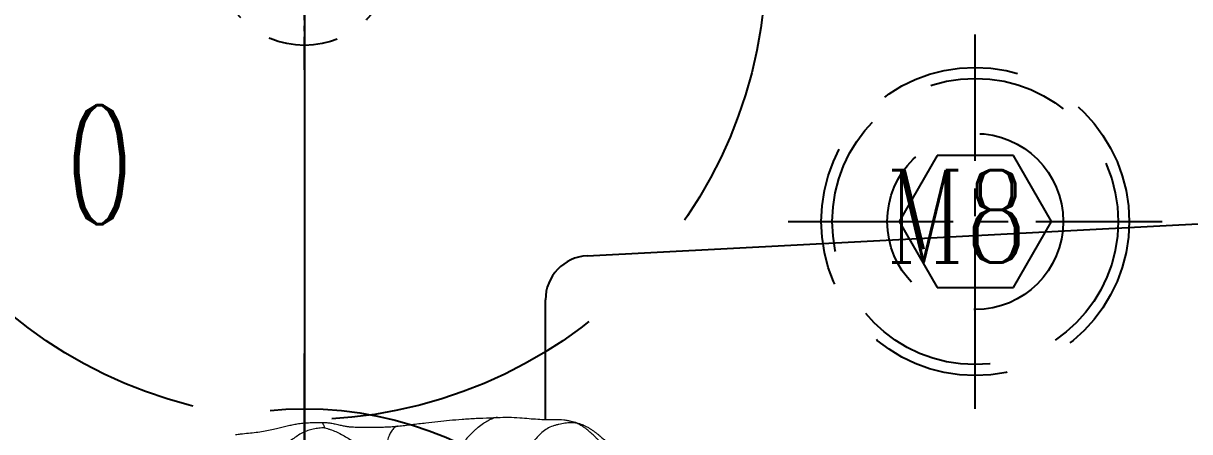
# Model space of a CAD drawing. Header units: inches. Extents: x 149964 to 151052, y -48230 to -47460.
# Drawn here: x 150538.3 to 150591.3, y -47690.3 to -47671.7 of the extents above; entities that cross this region are included whole.
import ezdxf

# ---------------------------------------------------------------- set-up
doc = ezdxf.new("R2010")
doc.units = ezdxf.units.IN
doc.header["$LTSCALE"] = 2
doc.header["$MEASUREMENT"] = 0
for name, pattern in [('ACAD_ISO08W100', [36, 24, -3, 6, -3]), ('CENTER', [50.8, 31.75, -6.35, 6.35, -6.35]), ('CENTER2', [1.125, 0.75, -0.125, 0.125, -0.125]), ('HIDDEN', [9.525, 6.35, -3.175]), ('HIDDEN2', [4.7625, 3.175, -1.5875])]:
    doc.linetypes.add(name, pattern=pattern)
doc.layers.get('0').update_dxf_attribs({"linetype": 'CONTINUOUS'})
for name, color, linetype in [('CL', 1, 'ACAD_ISO08W100'), ('PIN', 4, 'CONTINUOUS'), ('PIN-H', 2, 'HIDDEN2'), ('SCREW', 52, 'HIDDEN'), ('SILDE', 6, 'CONTINUOUS'), ('SP', 3, 'CONTINUOUS')]:
    doc.layers.add(name, color=color, linetype=linetype)
doc.layers.add('dim', color=3, linetype='CONTINUOUS', lineweight=15)
doc.layers.add('PRODUCT', color=1, linetype='CONTINUOUS', lineweight=15)
doc.styles.add('ROMANC', font='romanc', dxfattribs={"width": 0.6, "height": 1})
doc.styles.get("Standard").update_dxf_attribs({"font": 'txt.shx', "width": 0.67})

# ---------------------------------------------------------------- blocks, each defined once
blk = doc.blocks.new('20160804.135220')
at = {"layer": 'SCREW', "linetype": 'CENTER2', "ltscale": 5}
for p, q in [((0, -8.5), (0, 8.5)), ((-8.5, 0), (8.5, 0))]:
    blk.add_line(p, q, dxfattribs=at)
at = {"layer": 'SCREW'}
blk.add_lwpolyline([(-1.732, 3), (-3.464, 0), (-1.732, -3), (1.732, -3), (3.464, 0), (1.732, 3)], close=True, dxfattribs=at)
at = {"layer": 'SCREW', "ltscale": 0.5}
for radius in [7, 6.5, 4]:
    blk.add_circle((0, 0), radius, dxfattribs=at)
at = {"layer": 'dim', "style": 'ROMANC', "width": 0.8}
blk.add_text('M8', height=4.1865, dxfattribs=at).set_placement((-4.071, -1.858))
blk = doc.blocks.new('20160720.142035')
at = {"layer": 'PRODUCT', "linetype": 'ByBlock'}
for p, q in [((15.875, -31.275), (15.875, -31.275)), ((15.709, -34.763), (15.709, -34.761)), ((15.748, -43.19), (15.836, -42.891)), ((15.836, -42.891), (15.967, -42.475)), ((15.747, -43.19), (15.748, -43.19))]:
    blk.add_line(p, q, dxfattribs=at)
for points, start_tangent, end_tangent in [([(15.322, -27.371), (15.351, -27.599), (15.39, -27.953), (15.428, -28.301), (15.477, -28.637), (15.537, -28.948), (15.6, -29.225), (15.66, -29.471), (15.719, -29.717), (15.77, -29.948), (15.813, -30.172), (15.845, -30.428), (15.863, -30.689), (15.872, -30.942), (15.875, -31.176), (15.875, -31.275)], (0.129866, -0.991532), (-0.007207, -0.999974)), ([(15.637, -31.416), (15.626, -31.286), (15.612, -31.157), (15.572, -30.901), (15.505, -30.649), (15.403, -30.407), (15.266, -30.177), (15.112, -29.957), (14.961, -29.735), (14.82, -29.506), (14.701, -29.268), (14.625, -29.02), (14.603, -28.896), (14.59, -28.774), (14.587, -28.654), (14.595, -28.532)], (-0.074538, 0.997218), (0.117497, 0.993073)), ([(15.875, -31.275), (15.875, -31.278), (15.872, -31.286), (15.868, -31.294), (15.861, -31.303), (15.841, -31.32), (15.815, -31.339), (15.783, -31.357), (15.743, -31.377), (15.695, -31.396), (15.637, -31.416)], (-0.001289, -0.999999), (-0.94715, -0.320791)), ([(15.875, -31.275), (15.874, -31.331), (15.871, -31.42), (15.865, -31.511), (15.856, -31.604), (15.843, -31.7), (15.826, -31.799), (15.805, -31.902), (15.781, -32.011), (15.756, -32.12), (15.734, -32.217), (15.715, -32.309), (15.7, -32.393), (15.689, -32.462), (15.681, -32.537), (15.673, -32.655), (15.665, -32.811), (15.659, -32.982), (15.656, -33.161), (15.655, -33.352), (15.658, -33.556), (15.661, -33.768), (15.664, -33.984), (15.671, -34.206), (15.682, -34.433), (15.699, -34.658), (15.709, -34.763)], (-0.005448, -0.999985), (0.103951, -0.994582)), ([(15.637, -31.416), (15.598, -31.544), (15.555, -31.671), (15.457, -31.925), (15.333, -32.177), (15.192, -32.426), (15.043, -32.673), (14.878, -32.915), (14.692, -33.151), (14.49, -33.379), (14.272, -33.598), (14.04, -33.807), (13.923, -33.91), (13.804, -34.012), (13.685, -34.113), (13.565, -34.215)], (-0.285798, -0.95829), (-0.762205, -0.647336)), ([(15.709, -34.761), (15.694, -34.695), (15.655, -34.619), (15.597, -34.549), (15.439, -34.428), (15.343, -34.376), (15.236, -34.332), (15.121, -34.297), (14.991, -34.27), (14.84, -34.247), (14.675, -34.228), (14.503, -34.214), (14.326, -34.204), (14.144, -34.2), (13.955, -34.201), (13.762, -34.205), (13.565, -34.215)], (-0.10898, 0.994044), (-0.997967, -0.063733)), ([(15.709, -34.761), (15.781, -35.373), (15.858, -36.022), (15.92, -36.569), (15.974, -37.094), (16.022, -37.668), (16.062, -38.31), (16.088, -38.926), (16.101, -39.278)], (0.104946, -0.994478), (0.043199, -0.999066)), ([(16.101, -39.273), (16.096, -39.22), (16.077, -39.136), (16.046, -39.047), (15.953, -38.851), (15.822, -38.635), (15.651, -38.401), (15.549, -38.282), (15.437, -38.162), (15.188, -37.919), (15.05, -37.802), (14.901, -37.69), (14.742, -37.586), (14.575, -37.488)], (-0.039347, 0.999226), (-0.870352, 0.49243)), ([(16.101, -39.273), (16.114, -39.779), (16.091, -40.289), (16.053, -40.719), (16.027, -41.104), (16.009, -41.474), (16.008, -41.855), (15.993, -42.297), (15.97, -42.459)], (0.049995, -0.998749), (-0.171375, -0.985206)), ([(15.836, -42.891), (15.851, -42.756), (15.856, -42.618), (15.852, -42.48), (15.838, -42.343), (15.786, -42.069), (15.753, -41.932), (15.711, -41.797), (15.589, -41.536), (15.416, -41.295), (15.199, -41.08), (14.952, -40.891), (14.822, -40.803), (14.691, -40.716), (14.561, -40.63), (14.428, -40.546), (14.288, -40.471), (14.139, -40.414), (13.981, -40.384), (13.822, -40.366)], (0.155721, 0.987801), (-0.991824, 0.127614)), ([(15.688, -43.155), (15.689, -43.154), (15.741, -43.069), (15.791, -42.981), (15.836, -42.891)], (0.537921, 0.842995), (0.406455, 0.913671)), ([(15.883, -42.827), (15.797, -43.072)], (-0.290753, -0.956798), (-0.369118, -0.929383)), ([(15.967, -42.475), (15.954, -42.543), (15.883, -42.827)], (-0.176031, -0.984385), (-0.290753, -0.956798)), ([(14.723, -44.264), (14.757, -44.238), (14.79, -44.207), (14.82, -44.178), (14.849, -44.145), (14.877, -44.104), (14.909, -44.058), (14.945, -44.012), (14.987, -43.965), (15.031, -43.914), (15.078, -43.862), (15.174, -43.761), (15.225, -43.711), (15.278, -43.654), (15.337, -43.587), (15.398, -43.515), (15.521, -43.382), (15.635, -43.235), (15.662, -43.194)], (0.829571, 0.558402), (0.552816, 0.833304)), ([(15.748, -43.19), (15.737, -43.214), (15.672, -43.346), (15.602, -43.469), (15.53, -43.582), (15.456, -43.689), (15.38, -43.791), (15.302, -43.888), (15.227, -43.975), (15.158, -44.052), (15.094, -44.121), (15.03, -44.188), (14.967, -44.251), (14.905, -44.312)], (-0.398156, -0.917318), (-0.717305, -0.696759)), ([(15.662, -43.194), (15.688, -43.155)], (0.552816, 0.833304), (0.537921, 0.842995)), ([(15.797, -43.072), (15.747, -43.19)], (-0.369118, -0.929383), (-0.399837, -0.916586))]:
    blk.add_spline(points, degree=3, dxfattribs=dict(at, start_tangent=start_tangent, end_tangent=end_tangent))
blk = doc.blocks.new('20160825.182511')
at = {"color": 8, "linetype": 'HIDDEN'}
blk.add_circle((0, 0), 16.5, dxfattribs=at)
at = {"layer": 'SP', "linetype": 'CENTER', "ltscale": 0.25}
for p, q in [((0, -19), (0, 19)), ((-19, 0), (19, 0))]:
    blk.add_line(p, q, dxfattribs=at)
at = {"layer": 'SP', "linetype": 'HIDDEN'}
for radius in [15, 14]:
    blk.add_circle((0, 0), radius, dxfattribs=at)
at = {"layer": 'dim', "insert": (-5.368, -4.84), "char_height": 3.2506, "attachment_point": 5}
blk.add_mtext('Ø30', dxfattribs=at)
at = {"layer": 'SP'}
for s, p in [('S', (-4.865, 2.687)), ('P', (3.467, -5.699))]:
    blk.add_text(s, height=3.665, dxfattribs=at).set_placement(p)

msp = doc.modelspace()

# ---------------------------------------------------------------- linework, layer by layer
at = {"color": 8, "linetype": 'HIDDEN'}
msp.add_circle((150551.075, -47668.723), 21, dxfattribs=at)
at = {"layer": 'CL', "color": 7, "linetype": 'CENTER', "ltscale": 0.5}
msp.add_line((150551.075, -47518.723), (150551.075, -47818.723), dxfattribs=at)
at = {"layer": 'PIN', "color": 5, "linetype": 'CENTER2'}
msp.add_line((150551.075, -47673.833), (150551.075, -47663.613), dxfattribs=at)
at = {"layer": 'PIN-H', "linetype": 'HIDDEN', "ltscale": 0.25}
msp.add_circle((150551.075, -47668.723), 4, dxfattribs=at)
at = {"layer": 'SILDE', "linetype": 'ByBlock'}
for p, q in [((150563.929, -47682.277), (150593.575, -47680.723)), ((150562.034, -47689.714), (150562.034, -47684.274))]:
    msp.add_line(p, q, dxfattribs=at)
msp.add_arc((150564.034, -47684.274), 2, 93, 180, dxfattribs=at)

# ---------------------------------------------------------------- block references
at = {"layer": 'PRODUCT', "linetype": 'ByBlock', "rotation": 90}
msp.add_blockref('20160720.142035', (150520.575, -47705.723), dxfattribs=at)
at = {"layer": 'SCREW', "linetype": 'ByBlock'}
msp.add_blockref('20160804.135220', (150581.575, -47680.723), dxfattribs=at)
at = {"layer": 'SP', "linetype": 'ByBlock'}
msp.add_blockref('20160825.182511', (150551.075, -47705.723), dxfattribs=at)

# ---------------------------------------------------------------- texts
at = {"style": 'ROMANC', "width": 0.6}
msp.add_text('O', height=5.4, dxfattribs=at).set_placement((150540.23, -47680.846))

doc.saveas('drawing.dxf')
